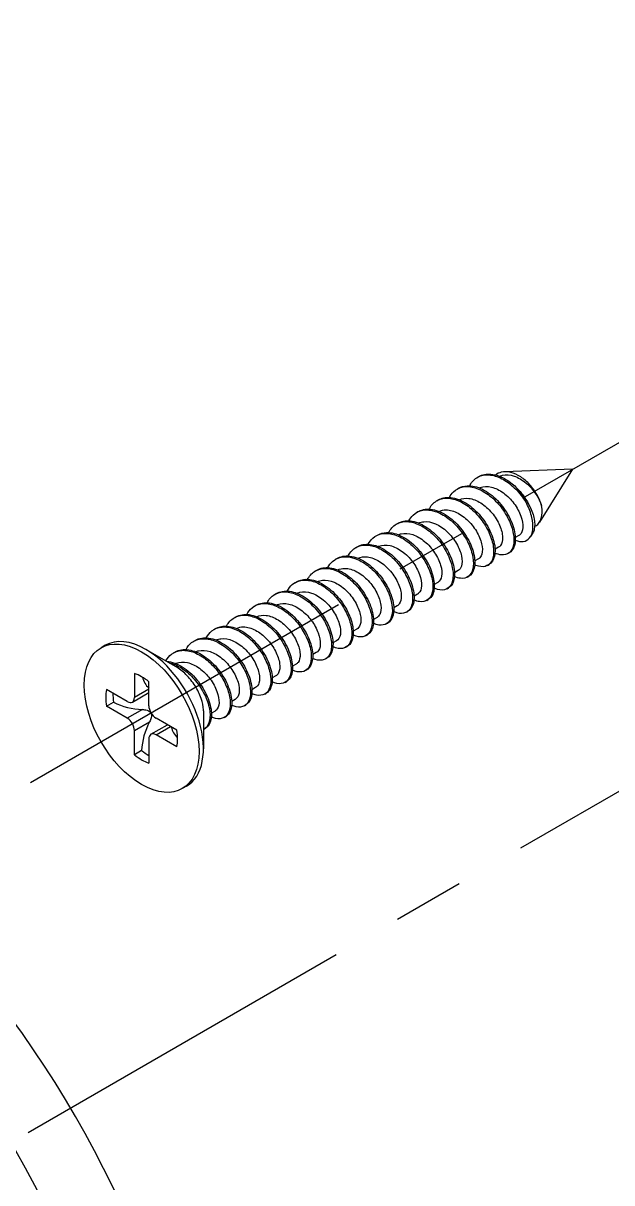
# Model space of a CAD drawing. Extents: x -4509 to -4089, y -1506 to -1209.
# Drawn here: x -4181.79 to -4167.3, y -1331.93 to -1303.4 of the extents above; entities that cross this region are included whole.
import ezdxf

# ---------------------------------------------------------------- set-up
doc = ezdxf.new("R2010")
doc.units = 0
doc.header["$LTSCALE"] = 7
doc.linetypes.add('CENTER', pattern=[2, 1.25, -0.25, 0.25, -0.25])
doc.layers.add('CL', color=1, linetype='CENTER')
doc.layers.add('D', color=2, linetype='CONTINUOUS')

msp = doc.modelspace()

# ---------------------------------------------------------------- linework, layer by layer
at = {"layer": 'CL', "color": 1, "linetype": 'CENTER'}
for p, q in [((-4181.6048, -1322.07355), (-4123.22952, -1288.37519)), ((-4205.91414, -1344.68651), (-4146.29394, -1310.26478))]:
    msp.add_line(p, q, dxfattribs=at)
at = {"layer": 'D'}
for p, q in [((-4168.26624, -1314.37231), (-4169.93479, -1314.43206)), ((-4168.26624, -1314.37231), (-4169.07818, -1315.66913)), ((-4170.61134, -1314.57156), (-4170.57599, -1314.55115)), ((-4171.10985, -1314.85938), (-4171.0745, -1314.83896)), ((-4171.60836, -1315.14719), (-4171.57301, -1315.12678)), ((-4172.10687, -1315.43501), (-4172.07152, -1315.41459)), ((-4172.60538, -1315.72282), (-4172.57003, -1315.70241)), ((-4169.24628, -1315.93763), (-4169.30396, -1316.02975)), ((-4169.17157, -1315.76103), (-4169.1999, -1315.77739)), ((-4173.10389, -1316.01064), (-4173.06854, -1315.99022)), ((-4169.58915, -1316.00212), (-4169.67687, -1316.05277)), ((-4173.6024, -1316.29845), (-4173.56705, -1316.27804)), ((-4170.08766, -1316.28994), (-4170.17538, -1316.34058)), ((-4169.8606, -1316.44752), (-4169.82524, -1316.42711)), ((-4174.10091, -1316.58627), (-4174.06556, -1316.56585)), ((-4170.58617, -1316.57775), (-4170.67389, -1316.6284)), ((-4170.35911, -1316.73533), (-4170.32375, -1316.71492)), ((-4174.59942, -1316.87408), (-4174.56407, -1316.85367)), ((-4171.08468, -1316.86557), (-4171.1724, -1316.91621)), ((-4170.85762, -1317.02315), (-4170.82226, -1317.00274)), ((-4175.09794, -1317.1619), (-4175.06258, -1317.14148)), ((-4171.58319, -1317.15338), (-4171.67091, -1317.20403)), ((-4171.35613, -1317.31096), (-4171.32077, -1317.29055)), ((-4175.59645, -1317.44971), (-4175.56109, -1317.4293)), ((-4172.0817, -1317.4412), (-4172.16942, -1317.49184)), ((-4171.85464, -1317.59878), (-4171.81928, -1317.57837)), ((-4176.09496, -1317.73753), (-4176.0596, -1317.71711)), ((-4172.58021, -1317.72901), (-4172.66793, -1317.77966)), ((-4172.35315, -1317.88659), (-4172.31779, -1317.86618)), ((-4176.59347, -1318.02534), (-4176.55811, -1318.00493)), ((-4173.07872, -1318.01683), (-4173.16644, -1318.06747)), ((-4172.85166, -1318.17441), (-4172.8163, -1318.154)), ((-4177.09198, -1318.31316), (-4177.05662, -1318.29274)), ((-4173.57723, -1318.30464), (-4173.66495, -1318.35529)), ((-4173.35017, -1318.46223), (-4173.31481, -1318.44181)), ((-4179.76677, -1318.70275), (-4179.87284, -1318.76399)), ((-4178.03781, -1319.22267), (-4178.76677, -1318.80181)), ((-4177.59049, -1318.60097), (-4177.55513, -1318.58056)), ((-4174.07574, -1318.59246), (-4174.16346, -1318.6431)), ((-4173.84868, -1318.75004), (-4173.81332, -1318.72963)), ((-4178.089, -1318.88879), (-4178.05364, -1318.86837)), ((-4174.57425, -1318.88027), (-4174.66197, -1318.93092)), ((-4174.34719, -1319.03786), (-4174.31183, -1319.01744)), ((-4175.07276, -1319.16809), (-4175.16048, -1319.21873)), ((-4174.8457, -1319.32567), (-4174.81035, -1319.30526)), ((-4179.04961, -1319.39398), (-4179.04961, -1319.98573)), ((-4178.69606, -1320.18985), (-4178.69606, -1319.5981)), ((-4175.57127, -1319.4559), (-4175.65899, -1319.50655)), ((-4175.34421, -1319.61349), (-4175.30886, -1319.59307)), ((-4179.22639, -1320.08779), (-4179.73886, -1319.79191)), ((-4179.10139, -1320.10017), (-4178.69606, -1319.86615)), ((-4178.69606, -1319.7816), (-4179.04961, -1319.98573)), ((-4176.06978, -1319.74372), (-4176.1575, -1319.79436)), ((-4175.84272, -1319.9013), (-4175.80737, -1319.88089)), ((-4179.73886, -1320.20016), (-4179.56229, -1320.09822)), ((-4179.22639, -1320.49604), (-4179.73886, -1320.20016)), ((-4176.56829, -1320.03153), (-4176.65601, -1320.08218)), ((-4176.34123, -1320.18912), (-4176.30588, -1320.1687)), ((-4178.85374, -1320.28089), (-4179.22639, -1320.49604)), ((-4178.00681, -1320.79191), (-4178.51928, -1320.49604)), ((-4177.35256, -1320.31833), (-4177.35256, -1321.2513)), ((-4177.0668, -1320.31935), (-4177.15452, -1320.36999)), ((-4176.83974, -1320.47693), (-4176.80439, -1320.45652)), ((-4179.04961, -1320.80222), (-4178.67697, -1320.58708)), ((-4179.04961, -1321.39398), (-4179.04961, -1320.80222)), ((-4178.64428, -1320.8919), (-4178.23895, -1320.65789)), ((-4178.51928, -1320.90429), (-4178.16573, -1320.70016)), ((-4177.33825, -1320.76475), (-4177.3029, -1320.74433)), ((-4178.69606, -1321.00635), (-4178.69606, -1321.5981)), ((-4178.00681, -1321.20016), (-4178.51928, -1320.90429)), ((-4178.87305, -1321.29203), (-4179.04961, -1321.39398)), ((-4177.76677, -1322.16685), (-4177.87284, -1322.22809))]:
    msp.add_line(p, q, dxfattribs=at)
for centre, radius, start, end in [((-4178.3552, -1319.37989), 0.50693, 192.383747, 227.734321), ((-4178.82768, -1318.70396), 1.57648, 242.216081, 269.053185), ((-4177.29827, -1321.35297), 1.57648, 150.946815, 177.783919), ((-4177.6474, -1320.60583), 0.50693, 192.265679, 227.616253)]:
    msp.add_arc(centre, radius, start, end, dxfattribs=at)
for centre, major_axis, start_param, end_param in [((-4169.97334, -1315.35791), (-0.5, 0.86603), 4.5438442, 4.98946018), ((-4169.54657, -1315.11151), (-0.375, 0.64952), 3.14159265, 4.16158628), ((-4178.87284, -1320.49604), (-1, 1.73205), 3.92699082, 10.21017612), ((-4178.76677, -1320.4348), (-1, 1.73205), 5.49778714, 6.28318531), ((-4178.76677, -1320.4348), (-1, 1.73205), 3.14159265, 5.49778714), ((-4187.99998, -1334.62311), (-7.5, 12.99038), 3.14159265, 6.28318531), ((-4178.87284, -1320.49604), (-0.625, 1.08253), 5.29642922, 5.69914506), ((-4178.87284, -1320.49604), (-0.625, 1.08253), 0.58404024, 0.98675608), ((-4178.69627, -1320.3941), (-0.625, 1.08253), 0.78516299, 0.98675608), ((-4189.47108, -1335.47245), (-7.5, 12.99038), 3.14159265, 6.28318531), ((-4179.22639, -1319.88367), (-0.125, 0.21651), 2.35619449, 3.92699082), ((-4178.51928, -1320.29191), (-0.125, 0.21651), 0.78539816, 2.35619449), ((-4179.22639, -1320.70016), (-0.125, 0.21651), 3.92699082, 5.49778714), ((-4178.87284, -1320.49604), (-0.625, 1.08253), 3.7256329, 4.12834874), ((-4178.51928, -1321.10841), (-0.125, 0.21651), 5.49778714, 7.06858347), ((-4178.69627, -1320.3941), (-0.625, 1.08253), 2.15483657, 2.35642967), ((-4189.81927, -1335.67347), (-7.29341, 12.63256), 1.83854058, 7.06858347), ((-4178.87284, -1320.49604), (-0.625, 1.08253), 2.15483657, 2.55755241)]:
    msp.add_ellipse(centre, major_axis=major_axis, ratio=0.57735027, start_param=start_param, end_param=end_param, dxfattribs=at)
for points, knots in [([(-4170.80158, -1314.77687), (-4170.79828, -1314.77052), (-4170.74789, -1314.67711), (-4170.61048, -1314.53944), (-4170.33046, -1314.4852), (-4170.00948, -1314.58184), (-4169.69427, -1314.81074), (-4169.4979, -1315.04991), (-4169.41203, -1315.1915), (-4169.39655, -1315.2186)], [104.048433, 104.048433, 104.048433, 104.048433, 104.0775285, 104.48249942, 104.88747035, 105.29244128, 105.69741221, 106.10238314, 106.19729683, 106.19729683, 106.19729683, 106.19729683]), ([(-4170.57599, -1314.55115), (-4170.48976, -1314.50154), (-4170.2731, -1314.45814), (-4169.92594, -1314.5854), (-4169.71172, -1314.7597), (-4169.62918, -1314.84335)], [104.45795573, 104.45795573, 104.45795573, 104.45795573, 104.90422544, 105.39673355, 105.75168086, 105.75168086, 105.75168086, 105.75168086]), ([(-4169.03076, -1315.26697), (-4169.04196, -1315.22385), (-4169.05687, -1315.17947), (-4169.09396, -1315.08929), (-4169.11611, -1315.04372), (-4169.19026, -1314.91205), (-4169.25022, -1314.8287), (-4169.38783, -1314.67722), (-4169.46441, -1314.61089), (-4169.62572, -1314.50538), (-4169.70896, -1314.46774), (-4169.87244, -1314.42776), (-4169.95096, -1314.42644), (-4170.07333, -1314.45693), (-4170.12005, -1314.47958), (-4170.16101, -1314.51133)], [-11.80676868, -11.80676868, -11.80676868, -11.80676868, -11.49037745, -11.49037745, -11.17080575, -11.17080575, -10.55610243, -10.55610243, -9.93026326, -9.93026326, -9.29328932, -9.29328932, -8.6451818, -8.6451818, -8.17447044, -8.17447044, -8.17447044, -8.17447044]), ([(-4170.06124, -1314.54428), (-4170.03837, -1314.53369), (-4169.93231, -1314.49663), (-4169.70889, -1314.51347), (-4169.40491, -1314.69219), (-4169.16001, -1314.97083), (-4169.06072, -1315.17516), (-4169.03076, -1315.26697)], [110.80267105, 110.80267105, 110.80267105, 110.80267105, 110.9463187, 111.43723162, 111.92814453, 112.41905745, 112.86274007, 112.86274007, 112.86274007, 112.86274007]), ([(-4171.30009, -1315.06469), (-4171.27317, -1315.01282), (-4171.18388, -1314.88962), (-4170.97257, -1314.78024), (-4170.66585, -1314.80458), (-4170.34188, -1314.97315), (-4170.04788, -1315.25568), (-4169.8262, -1315.60347), (-4169.70751, -1315.95726), (-4169.70581, -1316.2568), (-4169.81618, -1316.45065), (-4169.99166, -1316.49798), (-4170.12379, -1316.45934), (-4170.17688, -1316.43451)], [97.7652477, 97.7652477, 97.7652477, 97.7652477, 98.00296458, 98.4079355, 98.81290643, 99.21787736, 99.62284829, 100.02781922, 100.43279014, 100.83776107, 101.242732, 101.64770293, 101.90698139, 101.90698139, 101.90698139, 101.90698139]), ([(-4171.0745, -1314.83896), (-4171.01127, -1314.80273), (-4170.83075, -1314.74992), (-4170.48449, -1314.83222), (-4170.10046, -1315.12345), (-4169.80436, -1315.53863), (-4169.6573, -1315.97371), (-4169.68231, -1316.28703), (-4169.77599, -1316.39839), (-4169.82524, -1316.42711)], [98.17477042, 98.17477042, 98.17477042, 98.17477042, 98.50162014, 98.99412824, 99.48663634, 99.97914444, 100.47165254, 100.96416064, 101.31636308, 101.31636308, 101.31636308, 101.31636308]), ([(-4170.55975, -1314.83209), (-4170.55259, -1314.82877), (-4170.46608, -1314.79174), (-4170.26916, -1314.78336), (-4169.96236, -1314.93332), (-4169.69445, -1315.20453), (-4169.51953, -1315.52762), (-4169.4697, -1315.82096), (-4169.52633, -1315.95846), (-4169.58034, -1315.997), (-4169.58915, -1316.00212)], [104.51948574, 104.51948574, 104.51948574, 104.51948574, 104.56445081, 105.05536373, 105.54627664, 106.03718956, 106.52810247, 107.01901539, 107.5099283, 107.59954839, 107.59954839, 107.59954839, 107.59954839]), ([(-4171.7986, -1315.3525), (-4171.79391, -1315.34347), (-4171.7415, -1315.24803), (-4171.60003, -1315.1112), (-4171.31813, -1315.06157), (-4170.99662, -1315.16262), (-4170.68232, -1315.395), (-4170.42088, -1315.71811), (-4170.24939, -1316.07668), (-4170.19039, -1316.40971), (-4170.24824, -1316.66032), (-4170.40837, -1316.78497), (-4170.57223, -1316.76763), (-4170.66501, -1316.72719), (-4170.67539, -1316.72233)], [91.48206239, 91.48206239, 91.48206239, 91.48206239, 91.52342973, 91.92840066, 92.33337158, 92.73834251, 93.14331344, 93.54828437, 93.9532553, 94.35822622, 94.76319715, 95.16816808, 95.57313901, 95.62379609, 95.62379609, 95.62379609, 95.62379609]), ([(-4171.57301, -1315.12678), (-4171.53287, -1315.10378), (-4171.38576, -1315.04641), (-4171.08032, -1315.0774), (-4170.68692, -1315.32577), (-4170.3628, -1315.71971), (-4170.17572, -1316.16022), (-4170.16107, -1316.5319), (-4170.2577, -1316.67668), (-4170.32375, -1316.71492)], [91.89158512, 91.89158512, 91.89158512, 91.89158512, 92.09901483, 92.59152293, 93.08403103, 93.57653913, 94.06904723, 94.56155533, 95.03317777, 95.03317777, 95.03317777, 95.03317777]), ([(-4171.05826, -1315.11991), (-4170.98875, -1315.08767), (-4170.81723, -1315.06428), (-4170.52141, -1315.17944), (-4170.24084, -1315.43113), (-4170.04379, -1315.75023), (-4169.9676, -1316.05604), (-4170.01009, -1316.22687), (-4170.06915, -1316.27915), (-4170.08766, -1316.28994)], [98.23630043, 98.23630043, 98.23630043, 98.23630043, 98.67349584, 99.16440875, 99.65532167, 100.14623458, 100.6371475, 101.12806041, 101.31636308, 101.31636308, 101.31636308, 101.31636308]), ([(-4169.62918, -1314.84335), (-4169.56495, -1314.90982), (-4169.50578, -1314.98182), (-4169.4013, -1315.13126), (-4169.35626, -1315.20787), (-4169.26723, -1315.39139), (-4169.23142, -1315.49663), (-4169.19496, -1315.68821), (-4169.19387, -1315.77306), (-4169.21711, -1315.8791), (-4169.22965, -1315.91107), (-4169.24628, -1315.93763)], [-7.27959199, -7.27959199, -7.27959199, -7.27959199, -6.72594759, -6.72594759, -6.18140184, -6.18140184, -5.42332259, -5.42332259, -4.68307243, -4.68307243, -4.29079271, -4.29079271, -4.29079271, -4.29079271]), ([(-4172.29711, -1315.64032), (-4172.2688, -1315.58577), (-4172.17692, -1315.46114), (-4171.961, -1315.35436), (-4171.65307, -1315.38329), (-4171.32932, -1315.55587), (-4171.03693, -1315.84117), (-4170.81799, -1316.19005), (-4170.70273, -1316.54305), (-4170.7046, -1316.84008), (-4170.81809, -1317.03008), (-4170.99345, -1317.07292), (-4171.12332, -1317.03379), (-4171.1739, -1317.01014)], [85.19887708, 85.19887708, 85.19887708, 85.19887708, 85.44886581, 85.85383674, 86.25880766, 86.66377859, 87.06874952, 87.47372045, 87.87869138, 88.2836623, 88.68863323, 89.09360416, 89.34061078, 89.34061078, 89.34061078, 89.34061078]), ([(-4172.07152, -1315.41459), (-4172.05449, -1315.40482), (-4171.93824, -1315.34734), (-4171.67525, -1315.33517), (-4171.27753, -1315.53682), (-4170.92944, -1315.90359), (-4170.70446, -1316.34293), (-4170.64676, -1316.74505), (-4170.73037, -1316.93863), (-4170.80847, -1316.9947), (-4170.82226, -1317.00274)], [85.60839981, 85.60839981, 85.60839981, 85.60839981, 85.69640952, 86.18891762, 86.68142572, 87.17393382, 87.66644192, 88.15895002, 88.65145812, 88.74999246, 88.74999246, 88.74999246, 88.74999246]), ([(-4171.55677, -1315.40772), (-4171.5029, -1315.38282), (-4171.35466, -1315.35238), (-4171.08156, -1315.43101), (-4170.79067, -1315.66051), (-4170.57303, -1315.97229), (-4170.47085, -1316.28739), (-4170.49515, -1316.49302), (-4170.55797, -1316.5613), (-4170.58617, -1316.57775)], [91.95311512, 91.95311512, 91.95311512, 91.95311512, 92.29162795, 92.78254086, 93.27345378, 93.76436669, 94.25527961, 94.74619252, 95.03317777, 95.03317777, 95.03317777, 95.03317777]), ([(-4169.67657, -1316.11797), (-4169.60736, -1316.14623), (-4169.54182, -1316.15636), (-4169.41888, -1316.13938), (-4169.36441, -1316.10831), (-4169.28225, -1316.00593), (-4169.25579, -1315.93506), (-4169.2364, -1315.76266), (-4169.24414, -1315.6624), (-4169.29496, -1315.44583), (-4169.33803, -1315.33145), (-4169.39655, -1315.2186)], [-3.73485528, -3.73485528, -3.73485528, -3.73485528, -3.05967989, -3.05967989, -2.31143531, -2.31143531, -1.55207262, -1.55207262, -0.78159357, -0.78159357, 0, 0, 0, 0]), ([(-4172.79562, -1315.92813), (-4172.78955, -1315.91642), (-4172.73508, -1315.81899), (-4172.58951, -1315.6831), (-4172.30576, -1315.63809), (-4171.98377, -1315.74352), (-4171.67043, -1315.97934), (-4171.41123, -1316.30439), (-4171.2429, -1316.66309), (-4171.18748, -1316.99441), (-4171.24873, -1317.24176), (-4171.41155, -1317.36211), (-4171.57414, -1317.34178), (-4171.66454, -1317.30164), (-4171.67241, -1317.29796)], [78.91569177, 78.91569177, 78.91569177, 78.91569177, 78.96933096, 79.37430189, 79.77927282, 80.18424374, 80.58921467, 80.9941856, 81.39915653, 81.80412746, 82.20909838, 82.61406931, 83.01904024, 83.05742547, 83.05742547, 83.05742547, 83.05742547]), ([(-4172.57003, -1315.70241), (-4172.48096, -1315.65112), (-4172.25961, -1315.60925), (-4171.87111, -1315.75776), (-4171.50347, -1316.09181), (-4171.24322, -1316.52341), (-4171.14295, -1316.9446), (-4171.2034, -1317.19318), (-4171.29028, -1317.27276), (-4171.32077, -1317.29055)], [79.3252145, 79.3252145, 79.3252145, 79.3252145, 79.78631231, 80.27882041, 80.77132851, 81.26383661, 81.75634471, 82.24885281, 82.46680716, 82.46680716, 82.46680716, 82.46680716]), ([(-4172.05528, -1315.69554), (-4172.0171, -1315.6779), (-4171.89083, -1315.64295), (-4171.64227, -1315.68842), (-4171.34352, -1315.89329), (-4171.10703, -1316.19449), (-4170.97947, -1316.51558), (-4170.98159, -1316.75684), (-4171.04678, -1316.8435), (-4171.08468, -1316.86557)], [85.66992982, 85.66992982, 85.66992982, 85.66992982, 85.90976006, 86.40067297, 86.89158589, 87.3824988, 87.87341172, 88.36432463, 88.74999246, 88.74999246, 88.74999246, 88.74999246]), ([(-4173.29413, -1316.21595), (-4173.26443, -1316.15872), (-4173.16991, -1316.0327), (-4172.94937, -1315.92862), (-4172.64027, -1315.96214), (-4172.31679, -1316.1387), (-4172.02605, -1316.42672), (-4171.80988, -1316.77662), (-4171.69807, -1317.12879), (-4171.7035, -1317.42326), (-4171.82009, -1317.60939), (-4171.99524, -1317.6478), (-4172.12286, -1317.60825), (-4172.17092, -1317.58577)], [72.63250647, 72.63250647, 72.63250647, 72.63250647, 72.89476704, 73.29973797, 73.7047089, 74.10967982, 74.51465075, 74.91962168, 75.32459261, 75.72956354, 76.13453446, 76.53950539, 76.77424016, 76.77424016, 76.77424016, 76.77424016]), ([(-4173.06854, -1315.99022), (-4173.00245, -1315.95234), (-4172.81759, -1315.90042), (-4172.46645, -1315.98962), (-4172.08393, -1316.28588), (-4171.79157, -1316.70326), (-4171.6496, -1317.13721), (-4171.67901, -1317.44329), (-4171.77211, -1317.55085), (-4171.81928, -1317.57837)], [73.0420292, 73.0420292, 73.0420292, 73.0420292, 73.383707, 73.8762151, 74.3687232, 74.8612313, 75.3537394, 75.8462475, 76.18362185, 76.18362185, 76.18362185, 76.18362185]), ([(-4172.5538, -1315.98335), (-4172.53132, -1315.97295), (-4172.42577, -1315.93586), (-4172.20301, -1315.95201), (-4171.89893, -1316.13003), (-4171.64551, -1316.41751), (-4171.49343, -1316.74125), (-4171.4695, -1317.01824), (-4171.5355, -1317.12582), (-4171.58319, -1317.15338)], [79.38674451, 79.38674451, 79.38674451, 79.38674451, 79.52789217, 80.01880508, 80.509718, 81.00063091, 81.49154383, 81.98245674, 82.46680716, 82.46680716, 82.46680716, 82.46680716]), ([(-4173.79264, -1316.50376), (-4173.78518, -1316.48937), (-4173.72863, -1316.38998), (-4173.57891, -1316.25513), (-4173.29336, -1316.21475), (-4172.97093, -1316.32454), (-4172.65858, -1316.56376), (-4172.40166, -1316.8907), (-4172.23651, -1317.24947), (-4172.18467, -1317.57903), (-4172.24931, -1317.82307), (-4172.41479, -1317.9391), (-4172.57606, -1317.91588), (-4172.66408, -1317.87609), (-4172.66943, -1317.87359)], [66.34932116, 66.34932116, 66.34932116, 66.34932116, 66.41523219, 66.82020312, 67.22517405, 67.63014498, 68.0351159, 68.44008683, 68.84505776, 69.25002869, 69.65499962, 70.05997054, 70.46494147, 70.49105486, 70.49105486, 70.49105486, 70.49105486]), ([(-4173.56705, -1316.27804), (-4173.52404, -1316.2534), (-4173.37293, -1316.19635), (-4173.0623, -1316.23329), (-4172.66979, -1316.4872), (-4172.34894, -1316.88411), (-4172.16672, -1317.3243), (-4172.1574, -1317.68875), (-4172.25383, -1317.82911), (-4172.31779, -1317.86618)], [66.75884389, 66.75884389, 66.75884389, 66.75884389, 66.98110169, 67.47360979, 67.96611789, 68.45862599, 68.9511341, 69.4436422, 69.90043654, 69.90043654, 69.90043654, 69.90043654]), ([(-4173.05231, -1316.27117), (-4173.04554, -1316.26803), (-4172.95951, -1316.23103), (-4172.76327, -1316.22207), (-4172.45643, -1316.37128), (-4172.18817, -1316.64202), (-4172.01267, -1316.96505), (-4171.96217, -1317.25875), (-4172.01849, -1317.39707), (-4172.07264, -1317.43593), (-4172.0817, -1317.4412)], [73.1035592, 73.1035592, 73.1035592, 73.1035592, 73.14602428, 73.63693719, 74.12785011, 74.61876302, 75.10967594, 75.60058885, 76.09150177, 76.18362185, 76.18362185, 76.18362185, 76.18362185]), ([(-4174.29115, -1316.79158), (-4174.26007, -1316.73168), (-4174.16287, -1316.6043), (-4173.93768, -1316.50302), (-4173.62746, -1316.54113), (-4173.30429, -1316.72163), (-4173.01524, -1317.01233), (-4172.80187, -1317.3632), (-4172.69351, -1317.71448), (-4172.7025, -1318.00634), (-4172.82216, -1318.18856), (-4172.99705, -1318.22264), (-4173.12239, -1318.1827), (-4173.16794, -1318.1614)], [60.06613585, 60.06613585, 60.06613585, 60.06613585, 60.34066827, 60.7456392, 61.15061013, 61.55558106, 61.96055198, 62.36552291, 62.77049384, 63.17546477, 63.5804357, 63.98540662, 64.20786955, 64.20786955, 64.20786955, 64.20786955]), ([(-4174.06556, -1316.56585), (-4174.04566, -1316.55444), (-4173.92571, -1316.49674), (-4173.65741, -1316.48946), (-4173.25995, -1316.6971), (-4172.91461, -1317.06755), (-4172.69419, -1317.50739), (-4172.64181, -1317.90672), (-4172.72775, -1318.09372), (-4172.80458, -1318.14717), (-4172.8163, -1318.154)], [60.47565858, 60.47565858, 60.47565858, 60.47565858, 60.57849638, 61.07100448, 61.56351258, 62.05602069, 62.54852879, 63.04103689, 63.53354499, 63.61725124, 63.61725124, 63.61725124, 63.61725124]), ([(-4173.55082, -1316.55898), (-4173.4817, -1316.52693), (-4173.31079, -1316.50333), (-4173.01551, -1316.61753), (-4172.73465, -1316.86869), (-4172.53706, -1317.18764), (-4172.46021, -1317.49373), (-4172.50228, -1317.66542), (-4172.56146, -1317.71808), (-4172.58021, -1317.72901)], [66.8203739, 66.8203739, 66.8203739, 66.8203739, 67.2550693, 67.74598222, 68.23689513, 68.72780805, 69.21872096, 69.70963388, 69.90043654, 69.90043654, 69.90043654, 69.90043654]), ([(-4174.78966, -1317.07939), (-4174.78081, -1317.06232), (-4174.72215, -1316.961), (-4174.56824, -1316.82731), (-4174.28092, -1316.79154), (-4173.9581, -1316.90568), (-4173.64679, -1317.14826), (-4173.39217, -1317.47704), (-4173.23023, -1317.83582), (-4173.18197, -1318.16357), (-4173.24999, -1318.40426), (-4173.4181, -1318.51596), (-4173.57799, -1318.48995), (-4173.66361, -1318.45054), (-4173.66645, -1318.44922)], [53.78295055, 53.78295055, 53.78295055, 53.78295055, 53.86113342, 54.26610435, 54.67107528, 55.07604621, 55.48101714, 55.88598806, 56.29095899, 56.69592992, 57.10090085, 57.50587178, 57.9108427, 57.92468424, 57.92468424, 57.92468424, 57.92468424]), ([(-4174.56407, -1316.85367), (-4174.47216, -1316.80069), (-4174.24608, -1316.76044), (-4173.85323, -1316.91675), (-4173.48776, -1317.25515), (-4173.23173, -1317.68806), (-4173.13671, -1318.10723), (-4173.20047, -1318.3488), (-4173.2864, -1318.42523), (-4173.31481, -1318.44181)], [54.19247327, 54.19247327, 54.19247327, 54.19247327, 54.66839918, 55.16090728, 55.65341538, 56.14592348, 56.63843158, 57.13093968, 57.33406593, 57.33406593, 57.33406593, 57.33406593]), ([(-4174.04933, -1316.8468), (-4173.99585, -1316.82208), (-4173.84818, -1316.79149), (-4173.57568, -1316.86924), (-4173.28456, -1317.09815), (-4173.06643, -1317.4097), (-4172.96359, -1317.72499), (-4172.98738, -1317.93152), (-4173.05028, -1318.00023), (-4173.07872, -1318.01683)], [60.53718859, 60.53718859, 60.53718859, 60.53718859, 60.87320141, 61.36411433, 61.85502724, 62.34594016, 62.83685307, 63.32776599, 63.61725124, 63.61725124, 63.61725124, 63.61725124]), ([(-4175.28817, -1317.36721), (-4175.2557, -1317.30463), (-4175.15579, -1317.17594), (-4174.92594, -1317.07757), (-4174.61464, -1317.12024), (-4174.29182, -1317.30467), (-4174.00449, -1317.598), (-4173.79396, -1317.94978), (-4173.68907, -1318.30012), (-4173.7016, -1318.58932), (-4173.82432, -1318.7676), (-4173.99886, -1318.79744), (-4174.12192, -1318.75716), (-4174.16496, -1318.73703)], [47.49976524, 47.49976524, 47.49976524, 47.49976524, 47.7865695, 48.19154043, 48.59651136, 49.00148229, 49.40645322, 49.81142414, 50.21639507, 50.621366, 51.02633693, 51.43130786, 51.64149894, 51.64149894, 51.64149894, 51.64149894]), ([(-4175.06258, -1317.14148), (-4174.99363, -1317.10195), (-4174.80439, -1317.051), (-4174.44842, -1317.1472), (-4174.06748, -1317.44841), (-4173.77892, -1317.86791), (-4173.64206, -1318.30062), (-4173.67575, -1318.59948), (-4173.76822, -1318.70331), (-4173.81332, -1318.72963)], [47.90928797, 47.90928797, 47.90928797, 47.90928797, 48.26579387, 48.75830197, 49.25081007, 49.74331817, 50.23582627, 50.72833437, 51.05088062, 51.05088062, 51.05088062, 51.05088062]), ([(-4174.54784, -1317.13461), (-4174.51005, -1317.11716), (-4174.38432, -1317.08212), (-4174.1364, -1317.12681), (-4173.83748, -1317.33102), (-4173.60054, -1317.63191), (-4173.47234, -1317.95311), (-4173.47385, -1318.19528), (-4173.53908, -1318.28244), (-4173.57723, -1318.30464)], [54.25400328, 54.25400328, 54.25400328, 54.25400328, 54.49133352, 54.98224644, 55.47315935, 55.96407227, 56.45498518, 56.9458981, 57.33406593, 57.33406593, 57.33406593, 57.33406593]), ([(-4175.78668, -1317.65502), (-4175.77644, -1317.63528), (-4175.71563, -1317.53206), (-4175.5575, -1317.39962), (-4175.26845, -1317.36848), (-4174.94527, -1317.48694), (-4174.63505, -1317.73284), (-4174.38278, -1318.0634), (-4174.22406, -1318.42214), (-4174.17938, -1318.74803), (-4174.25076, -1318.98534), (-4174.42147, -1319.09268), (-4174.57992, -1319.06396), (-4174.66315, -1319.02499), (-4174.66347, -1319.02485)], [41.21657993, 41.21657993, 41.21657993, 41.21657993, 41.30703466, 41.71200558, 42.11697651, 42.52194744, 42.92691837, 43.3318893, 43.73686022, 44.14183115, 44.54680208, 44.95177301, 45.35674394, 45.35831363, 45.35831363, 45.35831363, 45.35831363]), ([(-4175.56109, -1317.4293), (-4175.51521, -1317.40302), (-4175.36005, -1317.34635), (-4175.04427, -1317.38936), (-4174.65273, -1317.64876), (-4174.3352, -1318.04854), (-4174.15789, -1318.48831), (-4174.15378, -1318.84553), (-4174.24997, -1318.98154), (-4174.31183, -1319.01744)], [41.62610266, 41.62610266, 41.62610266, 41.62610266, 41.86318856, 42.35569666, 42.84820476, 43.34071286, 43.83322096, 44.32572906, 44.76769531, 44.76769531, 44.76769531, 44.76769531]), ([(-4175.04635, -1317.42243), (-4175.02427, -1317.41221), (-4174.91923, -1317.3751), (-4174.69714, -1317.39056), (-4174.39295, -1317.56786), (-4174.13913, -1317.85496), (-4173.98644, -1318.17873), (-4173.96181, -1318.45661), (-4174.0278, -1318.56476), (-4174.07574, -1318.59246)], [47.97081797, 47.97081797, 47.97081797, 47.97081797, 48.10946563, 48.60037855, 49.09129146, 49.58220438, 50.07311729, 50.56403021, 51.05088062, 51.05088062, 51.05088062, 51.05088062]), ([(-4176.28519, -1317.94284), (-4176.25134, -1317.87758), (-4176.14868, -1317.74761), (-4175.91415, -1317.65225), (-4175.60181, -1317.69949), (-4175.27938, -1317.8878), (-4174.99382, -1318.18372), (-4174.78614, -1318.53636), (-4174.68473, -1318.88569), (-4174.7008, -1319.17219), (-4174.82656, -1319.34651), (-4175.00068, -1319.37218), (-4175.12145, -1319.33162), (-4175.16198, -1319.31266)], [34.93339462, 34.93339462, 34.93339462, 34.93339462, 35.23247074, 35.63744166, 36.04241259, 36.44738352, 36.85235445, 37.25732538, 37.6622963, 38.06726723, 38.47223816, 38.87720909, 39.07512832, 39.07512832, 39.07512832, 39.07512832]), ([(-4176.0596, -1317.71711), (-4176.03683, -1317.70405), (-4175.91315, -1317.6462), (-4175.63954, -1317.64395), (-4175.24241, -1317.85752), (-4174.89988, -1318.23157), (-4174.68408, -1318.67182), (-4174.63702, -1319.06826), (-4174.72517, -1319.24874), (-4174.8007, -1319.29964), (-4174.81035, -1319.30526)], [35.34291735, 35.34291735, 35.34291735, 35.34291735, 35.46058325, 35.95309135, 36.44559945, 36.93810755, 37.43061565, 37.92312375, 38.41563185, 38.48451001, 38.48451001, 38.48451001, 38.48451001]), ([(-4175.54486, -1317.71024), (-4175.53849, -1317.70729), (-4175.45294, -1317.67032), (-4175.25737, -1317.66078), (-4174.95049, -1317.80923), (-4174.68189, -1318.07952), (-4174.50582, -1318.40249), (-4174.45465, -1318.69654), (-4174.51065, -1318.83568), (-4174.56495, -1318.87486), (-4174.57425, -1318.88027)], [41.68763267, 41.68763267, 41.68763267, 41.68763267, 41.72759774, 42.21851066, 42.70942357, 43.20033649, 43.6912494, 44.18216232, 44.67307523, 44.76769531, 44.76769531, 44.76769531, 44.76769531]), ([(-4176.7837, -1318.23065), (-4176.77207, -1318.20823), (-4176.70907, -1318.10315), (-4176.54669, -1317.97206), (-4176.25595, -1317.94555), (-4175.93246, -1318.06832), (-4175.62337, -1318.31751), (-4175.37347, -1318.6498), (-4175.21799, -1319.00843), (-4175.1769, -1319.3324), (-4175.25163, -1319.56629), (-4175.42337, -1319.66835), (-4175.57976, -1319.63834), (-4175.66049, -1319.60048)], [28.65020932, 28.65020932, 28.65020932, 28.65020932, 28.75293589, 29.15790682, 29.56287774, 29.96784867, 30.3728196, 30.77779053, 31.18276146, 31.58773238, 31.99270331, 32.39767424, 32.79194301, 32.79194301, 32.79194301, 32.79194301]), ([(-4176.55811, -1318.00493), (-4176.46336, -1317.95026), (-4176.23251, -1317.91171), (-4175.83537, -1318.0759), (-4175.47216, -1318.41857), (-4175.22039, -1318.8527), (-4175.13064, -1319.26974), (-4175.19758, -1319.50436), (-4175.28251, -1319.57771), (-4175.30886, -1319.59307)], [29.05973205, 29.05973205, 29.05973205, 29.05973205, 29.55048604, 30.04299414, 30.53550224, 31.02801034, 31.52051844, 32.01302654, 32.2013247, 32.2013247, 32.2013247, 32.2013247]), ([(-4176.04337, -1317.99806), (-4175.97465, -1317.96619), (-4175.80434, -1317.94238), (-4175.50962, -1318.05562), (-4175.22847, -1318.30625), (-4175.03033, -1318.62505), (-4174.95282, -1318.93142), (-4174.99448, -1319.10397), (-4175.05376, -1319.15701), (-4175.07276, -1319.16809)], [35.40444736, 35.40444736, 35.40444736, 35.40444736, 35.83664277, 36.32755568, 36.8184686, 37.30938151, 37.80029443, 38.29120734, 38.48451001, 38.48451001, 38.48451001, 38.48451001]), ([(-4177.28221, -1318.51847), (-4177.24697, -1318.45052), (-4177.14153, -1318.31933), (-4176.90231, -1318.22708), (-4176.58897, -1318.27887), (-4176.26697, -1318.47104), (-4175.98323, -1318.76949), (-4175.77843, -1319.12294), (-4175.68051, -1319.47121), (-4175.70011, -1319.75496), (-4175.82887, -1319.92529), (-4176.0025, -1319.94688), (-4176.12098, -1319.90607), (-4176.159, -1319.88829)], [22.36702401, 22.36702401, 22.36702401, 22.36702401, 22.67837197, 23.0833429, 23.48831382, 23.89328475, 24.29825568, 24.70322661, 25.10819754, 25.51316846, 25.91813939, 26.32311032, 26.50875771, 26.50875771, 26.50875771, 26.50875771]), ([(-4177.05662, -1318.29274), (-4176.98481, -1318.25156), (-4176.79115, -1318.20165), (-4176.43039, -1318.30497), (-4176.05111, -1318.61105), (-4175.76641, -1319.03256), (-4175.63468, -1319.46394), (-4175.67253, -1319.7556), (-4175.76434, -1319.85578), (-4175.80737, -1319.88089)], [22.77654674, 22.77654674, 22.77654674, 22.77654674, 23.14788073, 23.64038883, 24.13289693, 24.62540503, 25.11791313, 25.61042124, 25.91813939, 25.91813939, 25.91813939, 25.91813939]), ([(-4176.54188, -1318.28587), (-4176.4888, -1318.26134), (-4176.3417, -1318.23061), (-4176.0698, -1318.30748), (-4175.77846, -1318.53579), (-4175.55982, -1318.84711), (-4175.45633, -1319.16259), (-4175.47961, -1319.37001), (-4175.54259, -1319.43916), (-4175.57127, -1319.4559)], [29.12126205, 29.12126205, 29.12126205, 29.12126205, 29.45477488, 29.94568779, 30.43660071, 30.92751362, 31.41842654, 31.90933945, 32.2013247, 32.2013247, 32.2013247, 32.2013247]), ([(-4177.78072, -1318.80628), (-4177.7677, -1318.78118), (-4177.70249, -1318.67428), (-4177.53581, -1318.54465), (-4177.24341, -1318.52277), (-4176.91967, -1318.64982), (-4176.61174, -1318.90225), (-4176.36425, -1319.23622), (-4176.21203, -1319.59469), (-4176.17452, -1319.91669), (-4176.25258, -1320.14712), (-4176.42507, -1320.24383), (-4176.5793, -1320.21277), (-4176.65751, -1320.17611)], [16.0838387, 16.0838387, 16.0838387, 16.0838387, 16.19883712, 16.60380805, 17.00877898, 17.4137499, 17.81872083, 18.22369176, 18.62866269, 19.03363362, 19.43860454, 19.84357547, 20.2255724, 20.2255724, 20.2255724, 20.2255724]), ([(-4177.55513, -1318.58056), (-4177.50639, -1318.55264), (-4177.34714, -1318.49643), (-4177.02623, -1318.54563), (-4176.63573, -1318.81045), (-4176.3216, -1319.21301), (-4176.14921, -1319.65226), (-4176.15021, -1320.00223), (-4176.2461, -1320.13398), (-4176.30588, -1320.1687)], [16.49336143, 16.49336143, 16.49336143, 16.49336143, 16.74527542, 17.23778352, 17.73029162, 18.22279973, 18.71530783, 19.20781593, 19.63495408, 19.63495408, 19.63495408, 19.63495408]), ([(-4177.04039, -1318.57369), (-4177.003, -1318.55641), (-4176.87781, -1318.5213), (-4176.63053, -1318.56519), (-4176.33144, -1318.76875), (-4176.09405, -1319.06933), (-4175.96522, -1319.39064), (-4175.96612, -1319.63371), (-4176.03138, -1319.72137), (-4176.06978, -1319.74372)], [22.83807675, 22.83807675, 22.83807675, 22.83807675, 23.07290699, 23.5638199, 24.05473282, 24.54564573, 25.03655865, 25.52747156, 25.91813939, 25.91813939, 25.91813939, 25.91813939]), ([(-4178.27486, -1319.08581), (-4178.23881, -1319.01887), (-4178.13161, -1318.89008), (-4177.89041, -1318.80204), (-4177.57611, -1318.85838), (-4177.25461, -1319.05438), (-4176.9727, -1319.35531), (-4176.77081, -1319.70951), (-4176.67639, -1320.05667), (-4176.69952, -1320.33763), (-4176.83126, -1320.50393), (-4177.00434, -1320.52153), (-4177.12052, -1320.48053), (-4177.15602, -1320.46392)], [9.81338207, 9.81338207, 9.81338207, 9.81338207, 10.1242732, 10.52924413, 10.93421506, 11.33918598, 11.74415691, 12.14912784, 12.55409877, 12.9590697, 13.36404062, 13.76901155, 13.94238709, 13.94238709, 13.94238709, 13.94238709]), ([(-4178.05364, -1318.86837), (-4178.028, -1318.85367), (-4177.90055, -1318.79573), (-4177.62164, -1318.79864), (-4177.22493, -1319.0181), (-4176.88528, -1319.39566), (-4176.67413, -1319.83621), (-4176.63239, -1320.22966), (-4176.72262, -1320.4037), (-4176.79682, -1320.45211), (-4176.80439, -1320.45652)], [10.21017612, 10.21017612, 10.21017612, 10.21017612, 10.34267011, 10.83517821, 11.32768632, 11.82019442, 12.31270252, 12.80521062, 13.29771872, 13.35176878, 13.35176878, 13.35176878, 13.35176878]), ([(-4177.5389, -1318.8615), (-4177.51722, -1318.85147), (-4177.41268, -1318.81433), (-4177.19126, -1318.82911), (-4176.88697, -1319.0057), (-4176.63276, -1319.29241), (-4176.47946, -1319.6162), (-4176.45411, -1319.89499), (-4176.5201, -1320.0037), (-4176.56829, -1320.03153)], [16.55489144, 16.55489144, 16.55489144, 16.55489144, 16.6910391, 17.18195201, 17.67286493, 18.16377784, 18.65469076, 19.14560367, 19.63495408, 19.63495408, 19.63495408, 19.63495408]), ([(-4178.25819, -1319.09544), (-4178.24139, -1319.09683), (-4178.10099, -1319.11364), (-4177.81755, -1319.23522), (-4177.45666, -1319.58208), (-4177.20921, -1320.01733), (-4177.12472, -1320.43215), (-4177.19472, -1320.65986), (-4177.27862, -1320.73018), (-4177.3029, -1320.74433)], [4.36491979, 4.36491979, 4.36491979, 4.36491979, 4.43257291, 4.92508101, 5.41758911, 5.91009721, 6.40260531, 6.89511341, 7.06858347, 7.06858347, 7.06858347, 7.06858347]), ([(-4178.03741, -1319.14932), (-4178.03143, -1319.14655), (-4177.94636, -1319.10961), (-4177.75148, -1319.09949), (-4177.44456, -1319.2472), (-4177.17562, -1319.51702), (-4176.99896, -1319.83992), (-4176.94712, -1320.13432), (-4177.00282, -1320.27429), (-4177.05725, -1320.3138), (-4177.0668, -1320.31935)], [10.27170613, 10.27170613, 10.27170613, 10.27170613, 10.30917121, 10.80008412, 11.29099704, 11.78190995, 12.27282287, 12.76373578, 13.25464869, 13.35176878, 13.35176878, 13.35176878, 13.35176878]), ([(-4178.19687, -1319.13084), (-4178.10272, -1319.15225), (-4177.89733, -1319.23939), (-4177.60016, -1319.48706), (-4177.35512, -1319.82266), (-4177.20618, -1320.18092), (-4177.17226, -1320.5009), (-4177.24107, -1320.6928), (-4177.32092, -1320.75679), (-4177.35256, -1320.77236)], [4.49250243, 4.49250243, 4.49250243, 4.49250243, 4.85965114, 5.26462206, 5.66959299, 6.07456392, 6.47953485, 6.88450578, 7.10193826, 7.10193826, 7.10193826, 7.10193826]), ([(-4177.35256, -1320.31833), (-4177.35256, -1320.30929), (-4177.35274, -1320.30013), (-4177.35649, -1320.20371), (-4177.37573, -1320.10742), (-4177.44491, -1319.90521), (-4177.49507, -1319.80113), (-4177.62193, -1319.59932), (-4177.69809, -1319.5039), (-4177.8629, -1319.34077), (-4177.9495, -1319.27366), (-4178.03781, -1319.22267)], [2.44916784, 2.44916784, 2.44916784, 2.44916784, 2.5220109, 2.5220109, 3.20496749, 3.20496749, 3.90889509, 3.90889509, 4.63378781, 4.63378781, 5.33259935, 5.33259935, 5.33259935, 5.33259935]), ([(-4178.85374, -1320.28089), (-4178.83523, -1320.28172), (-4178.8166, -1320.28352), (-4178.77794, -1320.28968), (-4178.75743, -1320.29438), (-4178.71749, -1320.30809), (-4178.69711, -1320.31773), (-4178.66794, -1320.34034), (-4178.65768, -1320.35128), (-4178.64146, -1320.37795), (-4178.63639, -1320.39285), (-4178.62998, -1320.4337), (-4178.63271, -1320.4602), (-4178.64556, -1320.51732), (-4178.65894, -1320.55234), (-4178.67697, -1320.58708)], [-1.06591551, -1.06591551, -1.06591551, -1.06591551, -0.93536084, -0.93536084, -0.78996539, -0.78996539, -0.63581576, -0.63581576, -0.52837766, -0.52837766, -0.41512792, -0.41512792, -0.23528824, -0.23528824, 0, 0, 0, 0])]:
    msp.add_open_spline(points, degree=3, knots=knots, dxfattribs=at)

doc.saveas('drawing.dxf')
